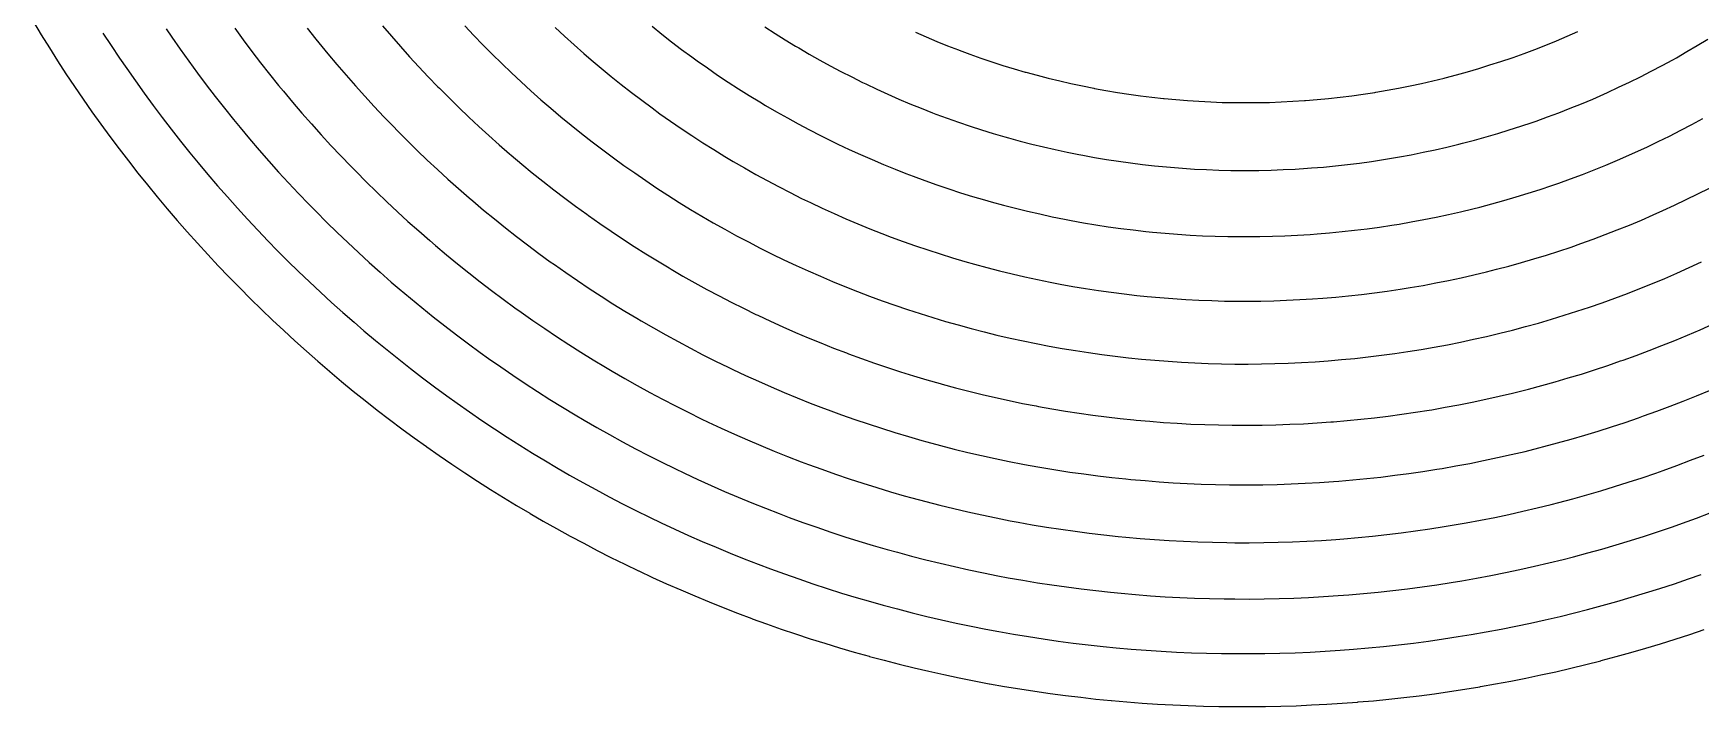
# Model space of a CAD drawing. Header units: inches. Extents: x -134 to 137, y -136 to 138.
# Drawn here: x -115.1 to 44.6, y -135.5 to -71 of the extents above; entities that cross this region are included whole.
import ezdxf

# ---------------------------------------------------------------- set-up
doc = ezdxf.new("R2010")
doc.units = ezdxf.units.IN
doc.header["$MEASUREMENT"] = 0
doc.linetypes.add('Continuous2', pattern=[0])
doc.layers.add('single spiral', color=1, linetype='Continuous')

msp = doc.modelspace()

# ---------------------------------------------------------------- linework, layer by layer
at = {"layer": 'single spiral', "color": 7, "linetype": 'Continuous2', "lineweight": -3, "true_color": 0xffffff}
for p, q in [((-115.14, -69.87), (-114.38, -71.12)), ((-81.68, -70.25), (-80.83, -71.25)), ((-73.8, -70.25), (-72.92, -71.18)), ((-55.85, -70.29), (-54.92, -71.04)), ((-114.38, -71.12), (-113.61, -72.37)), ((-108.47, -70.94), (-107.68, -72.14)), ((-102.43, -70.53), (-101.88, -71.34)), ((-101.88, -71.34), (-101.07, -72.49)), ((-95.85, -70.48), (-95.03, -71.59)), ((-95.03, -71.59), (-94.2, -72.7)), ((-88.89, -70.46), (-88.06, -71.52)), ((-88.06, -71.52), (-87.21, -72.57)), ((-80.83, -71.25), (-79.96, -72.23)), ((-72.92, -71.18), (-72.06, -72.06)), ((-65.14, -70.39), (-64.23, -71.24)), ((-64.23, -71.24), (-63.31, -72.07)), ((-54.92, -71.04), (-53.97, -71.78)), ((-53.97, -71.78), (-53.02, -72.5)), ((-45.03, -70.35), (-44.06, -70.98)), ((-44.06, -70.98), (-43.08, -71.59)), ((-43.08, -71.59), (-42.09, -72.19)), ((-30.59, -70.86), (-29.57, -71.3)), ((-29.57, -71.3), (-28.55, -71.74)), ((-28.55, -71.74), (-27.52, -72.15)), ((29.81, -72.1), (30.84, -71.68)), ((30.84, -71.68), (31.87, -71.24)), ((31.87, -71.24), (32.89, -70.79)), ((44.33, -72.13), (45.33, -71.53)), ((-113.61, -72.37), (-112.82, -73.61)), ((-107.68, -72.14), (-106.88, -73.34)), ((-106.88, -73.34), (-106.19, -74.35)), ((-101.07, -72.49), (-100.25, -73.64)), ((-94.2, -72.7), (-93.36, -73.79)), ((-87.21, -72.57), (-86.91, -72.93)), ((-86.91, -72.93), (-86.05, -73.96)), ((-79.96, -72.23), (-79.08, -73.21)), ((-79.08, -73.21), (-78.19, -74.18)), ((-72.06, -72.06), (-71.16, -72.97)), ((-71.16, -72.97), (-70.25, -73.86)), ((-63.31, -72.07), (-62.39, -72.89)), ((-62.39, -72.89), (-61.68, -73.5)), ((-61.68, -73.5), (-60.73, -74.3)), ((-53.02, -72.5), (-52.05, -73.21)), ((-52.05, -73.21), (-51.53, -73.59)), ((-42.09, -72.19), (-41.79, -72.37)), ((-41.79, -72.37), (-40.79, -72.96)), ((-40.79, -72.96), (-39.78, -73.53)), ((-27.52, -72.15), (-26.48, -72.56)), ((-26.48, -72.56), (-26.42, -72.58)), ((-26.42, -72.58), (-25.38, -72.97)), ((-25.38, -72.97), (-24.33, -73.34)), ((-24.33, -73.34), (-23.27, -73.7)), ((25.51, -73.66), (26.57, -73.3)), ((26.57, -73.3), (26.67, -73.27)), ((26.67, -73.27), (27.72, -72.89)), ((27.72, -72.89), (28.77, -72.5)), ((28.77, -72.5), (29.81, -72.1)), ((40.95, -74.05), (41.97, -73.5)), ((41.97, -73.5), (42.32, -73.3)), ((42.32, -73.3), (43.33, -72.72)), ((43.33, -72.72), (44.33, -72.13)), ((-112.82, -73.61), (-112.02, -74.84)), ((-112.02, -74.84), (-111.2, -76.06)), ((-106.19, -74.35), (-105.36, -75.53)), ((-100.25, -73.64), (-99.42, -74.78)), ((-99.42, -74.78), (-98.57, -75.91)), ((-93.36, -73.79), (-92.51, -74.88)), ((-92.51, -74.88), (-91.64, -75.95)), ((-86.05, -73.96), (-85.17, -74.98)), ((-85.17, -74.98), (-84.28, -76)), ((-78.19, -74.18), (-77.29, -75.13)), ((-70.25, -73.86), (-69.33, -74.75)), ((-69.33, -74.75), (-68.4, -75.62)), ((-60.73, -74.3), (-59.78, -75.09)), ((-59.78, -75.09), (-58.81, -75.87)), ((-51.53, -73.59), (-50.55, -74.28)), ((-50.55, -74.28), (-49.56, -74.96)), ((-49.56, -74.96), (-48.56, -75.63)), ((-39.78, -73.53), (-38.77, -74.08)), ((-38.77, -74.08), (-37.74, -74.62)), ((-37.74, -74.62), (-36.71, -75.15)), ((-23.27, -73.7), (-22.22, -74.04)), ((-22.22, -74.04), (-21.15, -74.37)), ((-21.15, -74.37), (-20.09, -74.68)), ((-20.09, -74.68), (-20.01, -74.7)), ((-20.01, -74.7), (-18.94, -74.99)), ((-18.94, -74.99), (-17.87, -75.27)), ((20.16, -75.23), (21.24, -74.94)), ((21.24, -74.94), (22.31, -74.65)), ((22.31, -74.65), (23.38, -74.33)), ((23.38, -74.33), (24.45, -74)), ((24.45, -74), (25.51, -73.66)), ((38.88, -75.13), (39.92, -74.6)), ((39.92, -74.6), (40.95, -74.05)), ((-111.2, -76.06), (-110.37, -77.28)), ((-105.36, -75.53), (-104.53, -76.71)), ((-98.57, -75.91), (-97.71, -77.03)), ((-91.64, -75.95), (-91.18, -76.51)), ((-91.18, -76.51), (-90.3, -77.57)), ((-84.28, -76), (-83.38, -77)), ((-77.29, -75.13), (-76.38, -76.08)), ((-76.38, -76.08), (-76.23, -76.23)), ((-76.23, -76.23), (-75.3, -77.16)), ((-68.4, -75.62), (-67.45, -76.48)), ((-67.45, -76.48), (-66.5, -77.33)), ((-58.81, -75.87), (-57.83, -76.63)), ((-57.83, -76.63), (-56.84, -77.38)), ((-48.56, -75.63), (-47.56, -76.28)), ((-47.56, -76.28), (-46.54, -76.92)), ((-36.71, -75.15), (-35.68, -75.67)), ((-35.68, -75.67), (-35.36, -75.82)), ((-35.36, -75.82), (-34.31, -76.32)), ((-34.31, -76.32), (-33.26, -76.8)), ((-17.87, -75.27), (-16.78, -75.53)), ((-16.78, -75.53), (-15.7, -75.78)), ((-15.7, -75.78), (-14.61, -76.01)), ((-14.61, -76.01), (-13.52, -76.23)), ((-13.52, -76.23), (-13.44, -76.25)), ((-13.44, -76.25), (-12.35, -76.45)), ((-12.35, -76.45), (-11.25, -76.63)), ((-11.25, -76.63), (-10.15, -76.8)), ((12.31, -76.79), (13.42, -76.62)), ((13.42, -76.62), (13.51, -76.61)), ((13.51, -76.61), (14.61, -76.42)), ((14.61, -76.42), (15.7, -76.22)), ((15.7, -76.22), (16.8, -76)), ((16.8, -76), (17.89, -75.76)), ((17.89, -75.76), (18.98, -75.51)), ((18.98, -75.51), (20.06, -75.25)), ((20.06, -75.25), (20.16, -75.23)), ((35.37, -76.79), (35.73, -76.63)), ((35.73, -76.63), (36.79, -76.14)), ((36.79, -76.14), (37.84, -75.64)), ((37.84, -75.64), (38.88, -75.13)), ((-110.37, -77.28), (-109.53, -78.48)), ((-104.53, -76.71), (-103.67, -77.87)), ((-103.67, -77.87), (-102.81, -79.02)), ((-97.71, -77.03), (-96.84, -78.13)), ((-96.84, -78.13), (-95.95, -79.23)), ((-90.3, -77.57), (-89.4, -78.62)), ((-83.38, -77), (-82.47, -77.99)), ((-82.47, -77.99), (-81.55, -78.97)), ((-75.3, -77.16), (-74.36, -78.08)), ((-74.36, -78.08), (-73.42, -78.99)), ((-66.5, -77.33), (-65.56, -78.13)), ((-65.56, -78.13), (-64.59, -78.96)), ((-56.84, -77.38), (-55.85, -78.12)), ((-55.85, -78.12), (-55.09, -78.67)), ((-46.54, -76.92), (-45.52, -77.54)), ((-45.52, -77.54), (-44.96, -77.88)), ((-44.96, -77.88), (-43.93, -78.48)), ((-33.26, -76.8), (-32.2, -77.26)), ((-32.2, -77.26), (-31.13, -77.71)), ((-31.13, -77.71), (-30.06, -78.15)), ((-30.06, -78.15), (-28.98, -78.57)), ((-10.15, -76.8), (-9.05, -76.95)), ((-9.05, -76.95), (-7.94, -77.09)), ((-7.94, -77.09), (-6.84, -77.21)), ((-6.84, -77.21), (-6.76, -77.22)), ((-6.76, -77.22), (-5.65, -77.32)), ((-5.65, -77.32), (-4.54, -77.41)), ((-4.54, -77.41), (-3.43, -77.48)), ((-3.43, -77.48), (-2.31, -77.54)), ((-2.31, -77.54), (-1.2, -77.58)), ((-1.2, -77.58), (-0.09, -77.6)), ((-0.09, -77.6), (0, -77.61)), ((0, -77.61), (1.11, -77.61)), ((1.11, -77.61), (2.23, -77.6)), ((2.23, -77.6), (3.34, -77.58)), ((3.34, -77.58), (4.46, -77.54)), ((4.46, -77.54), (5.57, -77.48)), ((5.57, -77.48), (6.68, -77.41)), ((6.68, -77.41), (6.77, -77.4)), ((6.77, -77.4), (7.88, -77.31)), ((7.88, -77.31), (8.99, -77.2)), ((8.99, -77.2), (10.1, -77.08)), ((10.1, -77.08), (11.21, -76.94)), ((11.21, -76.94), (12.31, -76.79)), ((31.07, -78.57), (32.15, -78.15)), ((32.15, -78.15), (33.23, -77.71)), ((33.23, -77.71), (34.3, -77.26)), ((34.3, -77.26), (35.37, -76.79)), ((-109.53, -78.48), (-108.67, -79.68)), ((-108.67, -79.68), (-107.81, -80.86)), ((-102.81, -79.02), (-101.93, -80.16)), ((-95.95, -79.23), (-95.33, -79.99)), ((-89.4, -78.62), (-88.49, -79.65)), ((-88.49, -79.65), (-87.57, -80.68)), ((-81.55, -78.97), (-80.61, -79.94)), ((-73.42, -78.99), (-72.46, -79.88)), ((-72.46, -79.88), (-71.48, -80.77)), ((-64.59, -78.96), (-63.6, -79.77)), ((-63.6, -79.77), (-62.6, -80.57)), ((-55.09, -78.67), (-54.07, -79.38)), ((-54.07, -79.38), (-53.05, -80.09)), ((-43.93, -78.48), (-42.88, -79.07)), ((-42.88, -79.07), (-41.83, -79.65)), ((-41.83, -79.65), (-40.77, -80.21)), ((-28.98, -78.57), (-28.64, -78.7)), ((-28.64, -78.7), (-27.56, -79.1)), ((-27.56, -79.1), (-26.47, -79.49)), ((-26.47, -79.49), (-25.37, -79.86)), ((-25.37, -79.86), (-24.27, -80.21)), ((26.31, -80.23), (27.41, -79.87)), ((27.41, -79.87), (28.51, -79.5)), ((28.51, -79.5), (28.89, -79.37)), ((28.89, -79.37), (29.98, -78.98)), ((29.98, -78.98), (31.07, -78.57)), ((42.75, -80.26), (43.81, -79.7)), ((43.81, -79.7), (44.87, -79.12)), ((-107.81, -80.86), (-106.93, -82.04)), ((-101.93, -80.16), (-101.04, -81.3)), ((-101.04, -81.3), (-100.14, -82.42)), ((-95.33, -79.99), (-94.43, -81.07)), ((-94.43, -81.07), (-93.51, -82.15)), ((-87.57, -80.68), (-86.63, -81.7)), ((-80.61, -79.94), (-80.28, -80.28)), ((-80.28, -80.28), (-79.33, -81.23)), ((-79.33, -81.23), (-78.37, -82.18)), ((-71.48, -80.77), (-70.5, -81.64)), ((-62.6, -80.57), (-61.6, -81.36)), ((-61.6, -81.36), (-60.58, -82.13)), ((-53.05, -80.09), (-52.02, -80.77)), ((-52.02, -80.77), (-50.98, -81.45)), ((-50.98, -81.45), (-49.93, -82.11)), ((-40.77, -80.21), (-39.7, -80.76)), ((-39.7, -80.76), (-38.63, -81.29)), ((-38.63, -81.29), (-38.04, -81.58)), ((-24.27, -80.21), (-23.16, -80.56)), ((-23.16, -80.56), (-22.05, -80.88)), ((-22.05, -80.88), (-21.7, -80.98)), ((-21.7, -80.98), (-20.58, -81.29)), ((-20.58, -81.29), (-19.46, -81.58)), ((21.84, -81.5), (22.96, -81.2)), ((22.96, -81.2), (24.08, -80.89)), ((24.08, -80.89), (25.2, -80.57)), ((25.2, -80.57), (26.31, -80.23)), ((39.5, -81.86), (40.59, -81.34)), ((40.59, -81.34), (41.67, -80.81)), ((41.67, -80.81), (42.75, -80.26)), ((-106.93, -82.04), (-106.03, -83.2)), ((-100.14, -82.42), (-99.36, -83.37)), ((-93.51, -82.15), (-92.58, -83.21)), ((-86.63, -81.7), (-85.69, -82.7)), ((-85.69, -82.7), (-84.73, -83.7)), ((-78.37, -82.18), (-77.39, -83.11)), ((-70.5, -81.64), (-69.51, -82.5)), ((-69.51, -82.5), (-69.35, -82.64)), ((-69.35, -82.64), (-68.34, -83.49)), ((-60.58, -82.13), (-59.55, -82.89)), ((-59.55, -82.89), (-58.55, -83.62)), ((-49.93, -82.11), (-48.87, -82.76)), ((-48.87, -82.76), (-48.06, -83.24)), ((-38.04, -81.58), (-36.96, -82.09)), ((-36.96, -82.09), (-35.86, -82.59)), ((-35.86, -82.59), (-34.76, -83.07)), ((-34.76, -83.07), (-33.66, -83.54)), ((-19.46, -81.58), (-18.34, -81.85)), ((-18.34, -81.85), (-17.21, -82.11)), ((-17.21, -82.11), (-16.07, -82.35)), ((-16.07, -82.35), (-14.94, -82.58)), ((-14.94, -82.58), (-14.57, -82.65)), ((-14.57, -82.65), (-13.43, -82.86)), ((-13.43, -82.86), (-12.29, -83.05)), ((-12.29, -83.05), (-11.15, -83.23)), ((13.11, -83.24), (14.25, -83.06)), ((14.25, -83.06), (14.64, -83)), ((14.64, -83), (15.78, -82.81)), ((15.78, -82.81), (16.92, -82.6)), ((16.92, -82.6), (18.06, -82.37)), ((18.06, -82.37), (19.2, -82.13)), ((19.2, -82.13), (20.33, -81.87)), ((20.33, -81.87), (21.46, -81.59)), ((21.46, -81.59), (21.84, -81.5)), ((36.67, -83.13), (37.77, -82.65)), ((37.77, -82.65), (38.41, -82.37)), ((38.41, -82.37), (39.5, -81.86)), ((-106.03, -83.2), (-105.13, -84.36)), ((-105.13, -84.36), (-104.21, -85.5)), ((-99.36, -83.37), (-98.43, -84.48)), ((-98.43, -84.48), (-97.5, -85.57)), ((-92.58, -83.21), (-91.64, -84.26)), ((-91.64, -84.26), (-90.68, -85.3)), ((-84.73, -83.7), (-84.22, -84.22)), ((-84.22, -84.22), (-83.25, -85.2)), ((-77.39, -83.11), (-76.41, -84.03)), ((-76.41, -84.03), (-75.41, -84.94)), ((-68.34, -83.49), (-67.33, -84.32)), ((-67.33, -84.32), (-66.3, -85.15)), ((-58.55, -83.62), (-57.51, -84.35)), ((-57.51, -84.35), (-56.45, -85.08)), ((-48.06, -83.24), (-46.99, -83.87)), ((-46.99, -83.87), (-45.91, -84.48)), ((-45.91, -84.48), (-44.82, -85.07)), ((-33.66, -83.54), (-32.55, -83.99)), ((-32.55, -83.99), (-31.52, -84.4)), ((-31.52, -84.4), (-30.82, -84.67)), ((-30.82, -84.67), (-29.69, -85.08)), ((-11.15, -83.23), (-10, -83.39)), ((-10, -83.39), (-8.85, -83.53)), ((-8.85, -83.53), (-7.69, -83.66)), ((-7.69, -83.66), (-7.32, -83.7)), ((-7.32, -83.7), (-6.17, -83.8)), ((-6.17, -83.8), (-5.01, -83.89)), ((-5.01, -83.89), (-3.86, -83.97)), ((-3.86, -83.97), (-2.7, -84.03)), ((-2.7, -84.03), (-1.54, -84.07)), ((-1.54, -84.07), (-0.38, -84.1)), ((-0.38, -84.1), (0, -84.11)), ((0, -84.11), (1.16, -84.11)), ((1.16, -84.11), (2.32, -84.1)), ((2.32, -84.1), (3.48, -84.08)), ((3.48, -84.08), (4.64, -84.03)), ((4.64, -84.03), (5.8, -83.98)), ((5.8, -83.98), (6.96, -83.9)), ((6.96, -83.9), (7.34, -83.87)), ((7.34, -83.87), (8.49, -83.78)), ((8.49, -83.78), (9.65, -83.67)), ((9.65, -83.67), (10.8, -83.54)), ((10.8, -83.54), (11.96, -83.4)), ((11.96, -83.4), (13.11, -83.24)), ((32.19, -84.91), (33.32, -84.49)), ((33.32, -84.49), (34.44, -84.05)), ((34.44, -84.05), (35.56, -83.6)), ((35.56, -83.6), (36.67, -83.13)), ((-104.21, -85.5), (-103.27, -86.65)), ((-97.5, -85.57), (-96.55, -86.65)), ((-90.68, -85.3), (-89.72, -86.33)), ((-83.25, -85.2), (-82.26, -86.16)), ((-82.26, -86.16), (-81.26, -87.12)), ((-75.41, -84.94), (-74.41, -85.84)), ((-74.41, -85.84), (-73.39, -86.72)), ((-66.3, -85.15), (-65.27, -85.96)), ((-65.27, -85.96), (-64.22, -86.75)), ((-56.45, -85.08), (-55.39, -85.79)), ((-55.39, -85.79), (-54.32, -86.48)), ((-44.82, -85.07), (-43.73, -85.66)), ((-43.73, -85.66), (-42.62, -86.23)), ((-42.62, -86.23), (-41.51, -86.78)), ((-29.69, -85.08), (-28.56, -85.48)), ((-28.56, -85.48), (-27.42, -85.87)), ((-27.42, -85.87), (-26.28, -86.24)), ((-26.28, -86.24), (-25.13, -86.59)), ((28.11, -86.3), (29.26, -85.93)), ((29.26, -85.93), (30.4, -85.55)), ((30.4, -85.55), (31.05, -85.32)), ((31.05, -85.32), (32.19, -84.91)), ((44.39, -86.35), (45.5, -85.79)), ((-103.27, -86.65), (-102.32, -87.78)), ((-102.32, -87.78), (-101.37, -88.89)), ((-96.55, -86.65), (-95.59, -87.73)), ((-95.59, -87.73), (-94.61, -88.79)), ((-89.72, -86.33), (-88.74, -87.34)), ((-88.74, -87.34), (-88.05, -88.05)), ((-81.26, -87.12), (-80.25, -88.06)), ((-73.39, -86.72), (-73.03, -87.03)), ((-73.03, -87.03), (-72, -87.9)), ((-64.22, -86.75), (-63.17, -87.54)), ((-63.17, -87.54), (-62.1, -88.31)), ((-54.32, -86.48), (-53.24, -87.17)), ((-53.24, -87.17), (-52.15, -87.84)), ((-52.15, -87.84), (-51.08, -88.48)), ((-41.51, -86.78), (-40.66, -87.19)), ((-40.66, -87.19), (-39.54, -87.72)), ((-39.54, -87.72), (-38.41, -88.24)), ((-25.13, -86.59), (-23.98, -86.93)), ((-23.98, -86.93), (-23.34, -87.11)), ((-23.34, -87.11), (-22.18, -87.43)), ((-22.18, -87.43), (-21.02, -87.73)), ((-21.02, -87.73), (-19.85, -88.01)), ((21.64, -88.07), (22.81, -87.79)), ((22.81, -87.79), (23.48, -87.62)), ((23.48, -87.62), (24.64, -87.31)), ((24.64, -87.31), (25.8, -86.99)), ((25.8, -86.99), (26.96, -86.65)), ((26.96, -86.65), (28.11, -86.3)), ((41.02, -87.96), (42.15, -87.44)), ((42.15, -87.44), (43.27, -86.9)), ((43.27, -86.9), (44.39, -86.35)), ((-101.37, -88.89), (-100.4, -90)), ((-94.61, -88.79), (-93.63, -89.84)), ((-88.05, -88.05), (-87.05, -89.05)), ((-87.05, -89.05), (-86.04, -90.04)), ((-80.25, -88.06), (-79.24, -88.99)), ((-79.24, -88.99), (-78.21, -89.91)), ((-72, -87.9), (-70.96, -88.76)), ((-70.96, -88.76), (-69.9, -89.6)), ((-62.1, -88.31), (-61.93, -88.44)), ((-61.93, -88.44), (-60.85, -89.19)), ((-60.85, -89.19), (-59.77, -89.94)), ((-51.08, -88.48), (-49.98, -89.12)), ((-49.98, -89.12), (-48.86, -89.75)), ((-38.41, -88.24), (-37.27, -88.74)), ((-37.27, -88.74), (-36.13, -89.22)), ((-36.13, -89.22), (-34.98, -89.69)), ((-19.85, -88.01), (-18.68, -88.28)), ((-18.68, -88.28), (-17.51, -88.54)), ((-17.51, -88.54), (-16.33, -88.78)), ((-16.33, -88.78), (-15.68, -88.9)), ((-15.68, -88.9), (-14.49, -89.12)), ((-14.49, -89.12), (-13.31, -89.31)), ((-13.31, -89.31), (-12.12, -89.5)), ((13.87, -89.53), (15.06, -89.35)), ((15.06, -89.35), (15.74, -89.24)), ((15.74, -89.24), (16.92, -89.04)), ((16.92, -89.04), (18.11, -88.82)), ((18.11, -88.82), (19.29, -88.59)), ((19.29, -88.59), (20.47, -88.33)), ((20.47, -88.33), (21.64, -88.07)), ((36.66, -89.81), (37.82, -89.35)), ((37.82, -89.35), (38.97, -88.86)), ((38.97, -88.86), (40.11, -88.37)), ((40.11, -88.37), (41.02, -87.96)), ((-100.4, -90), (-99.42, -91.09)), ((-93.63, -89.84), (-92.63, -90.88)), ((-92.63, -90.88), (-91.77, -91.77)), ((-86.04, -90.04), (-85.02, -91.01)), ((-85.02, -91.01), (-83.99, -91.98)), ((-78.21, -89.91), (-77.16, -90.82)), ((-77.16, -90.82), (-76.61, -91.3)), ((-69.9, -89.6), (-68.84, -90.43)), ((-68.84, -90.43), (-67.77, -91.25)), ((-59.77, -89.94), (-58.67, -90.67)), ((-58.67, -90.67), (-57.57, -91.39)), ((-48.86, -89.75), (-47.74, -90.36)), ((-47.74, -90.36), (-46.61, -90.96)), ((-46.61, -90.96), (-45.48, -91.55)), ((-34.98, -89.69), (-33.83, -90.15)), ((-33.83, -90.15), (-32.93, -90.49)), ((-32.93, -90.49), (-31.77, -90.91)), ((-31.77, -90.91), (-30.6, -91.33)), ((-12.12, -89.5), (-10.93, -89.66)), ((-10.93, -89.66), (-9.74, -89.81)), ((-9.74, -89.81), (-8.54, -89.95)), ((-8.54, -89.95), (-7.88, -90.02)), ((-7.88, -90.02), (-6.68, -90.13)), ((-6.68, -90.13), (-5.48, -90.22)), ((-5.48, -90.22), (-4.28, -90.3)), ((-4.28, -90.3), (-3.08, -90.36)), ((-3.08, -90.36), (-1.88, -90.41)), ((-1.88, -90.41), (-0.67, -90.44)), ((-0.67, -90.44), (0, -90.45)), ((0, -90.45), (1.2, -90.45)), ((1.2, -90.45), (2.41, -90.44)), ((2.41, -90.44), (3.61, -90.42)), ((3.61, -90.42), (4.81, -90.37)), ((4.81, -90.37), (6.01, -90.31)), ((6.01, -90.31), (7.21, -90.24)), ((7.21, -90.24), (7.89, -90.19)), ((7.89, -90.19), (9.09, -90.09)), ((9.09, -90.09), (10.29, -89.97)), ((10.29, -89.97), (11.48, -89.84)), ((11.48, -89.84), (12.68, -89.7)), ((12.68, -89.7), (13.87, -89.53)), ((33.17, -91.12), (34.34, -90.7)), ((34.34, -90.7), (35.5, -90.26)), ((35.5, -90.26), (36.66, -89.81)), ((-99.42, -91.09), (-98.43, -92.17)), ((-98.43, -92.17), (-97.42, -93.25)), ((-91.77, -91.77), (-90.75, -92.79)), ((-83.99, -91.98), (-82.95, -92.93)), ((-76.61, -91.3), (-75.55, -92.19)), ((-75.55, -92.19), (-74.49, -93.06)), ((-67.77, -91.25), (-66.69, -92.06)), ((-66.69, -92.06), (-65.6, -92.85)), ((-57.57, -91.39), (-56.46, -92.09)), ((-56.46, -92.09), (-55.34, -92.78)), ((-45.48, -91.55), (-44.33, -92.12)), ((-44.33, -92.12), (-43.21, -92.67)), ((-43.21, -92.67), (-42.05, -93.21)), ((-30.6, -91.33), (-29.42, -91.73)), ((-29.42, -91.73), (-28.24, -92.11)), ((-28.24, -92.11), (-27.06, -92.48)), ((-27.06, -92.48), (-25.87, -92.83)), ((27.48, -92.93), (28.67, -92.58)), ((28.67, -92.58), (29.87, -92.22)), ((29.87, -92.22), (31.05, -91.84)), ((31.05, -91.84), (32.23, -91.45)), ((32.23, -91.45), (33.17, -91.12)), ((-97.42, -93.25), (-96.41, -94.31)), ((-90.75, -92.79), (-89.72, -93.79)), ((-89.72, -93.79), (-88.68, -94.79)), ((-82.95, -92.93), (-81.9, -93.87)), ((-81.9, -93.87), (-80.84, -94.8)), ((-74.49, -93.06), (-73.41, -93.93)), ((-73.41, -93.93), (-72.32, -94.78)), ((-65.6, -92.85), (-65.21, -93.13)), ((-65.21, -93.13), (-64.11, -93.9)), ((-64.11, -93.9), (-62.99, -94.67)), ((-55.34, -92.78), (-54.21, -93.45)), ((-54.21, -93.45), (-54.02, -93.57)), ((-54.02, -93.57), (-52.89, -94.23)), ((-52.89, -94.23), (-51.74, -94.87)), ((-42.05, -93.21), (-40.89, -93.74)), ((-40.89, -93.74), (-39.72, -94.25)), ((-39.72, -94.25), (-38.54, -94.75)), ((-25.87, -92.83), (-24.94, -93.09)), ((-24.94, -93.09), (-23.75, -93.42)), ((-23.75, -93.42), (-22.54, -93.73)), ((-22.54, -93.73), (-21.34, -94.02)), ((-21.34, -94.02), (-20.13, -94.3)), ((21.7, -94.39), (22.91, -94.11)), ((22.91, -94.11), (24.12, -93.82)), ((24.12, -93.82), (25.08, -93.58)), ((25.08, -93.58), (26.28, -93.27)), ((26.28, -93.27), (27.48, -92.93)), ((41.21, -94.45), (42.38, -93.94)), ((42.38, -93.94), (43.56, -93.41)), ((43.56, -93.41), (44.72, -92.87)), ((-96.41, -94.31), (-95.37, -95.37)), ((-95.37, -95.37), (-94.33, -96.41)), ((-88.68, -94.79), (-87.63, -95.78)), ((-87.63, -95.78), (-86.56, -96.75)), ((-80.84, -94.8), (-80.09, -95.44)), ((-80.09, -95.44), (-79.01, -96.35)), ((-72.32, -94.78), (-71.22, -95.62)), ((-71.22, -95.62), (-70.12, -96.45)), ((-62.99, -94.67), (-61.87, -95.42)), ((-61.87, -95.42), (-60.74, -96.15)), ((-51.74, -94.87), (-50.59, -95.51)), ((-50.59, -95.51), (-49.43, -96.13)), ((-38.54, -94.75), (-37.36, -95.24)), ((-37.36, -95.24), (-36.17, -95.71)), ((-36.17, -95.71), (-35, -96.16)), ((-20.13, -94.3), (-18.91, -94.57)), ((-18.91, -94.57), (-17.7, -94.82)), ((-17.7, -94.82), (-16.75, -95)), ((-16.75, -95), (-15.53, -95.22)), ((-15.53, -95.22), (-14.3, -95.42)), ((-14.3, -95.42), (-13.07, -95.61)), ((-13.07, -95.61), (-11.84, -95.78)), ((-11.84, -95.78), (-10.61, -95.94)), ((12.14, -95.99), (13.38, -95.84)), ((13.38, -95.84), (14.61, -95.67)), ((14.61, -95.67), (15.84, -95.49)), ((15.84, -95.49), (16.81, -95.33)), ((16.81, -95.33), (18.04, -95.12)), ((18.04, -95.12), (19.26, -94.89)), ((19.26, -94.89), (20.48, -94.65)), ((20.48, -94.65), (21.7, -94.39)), ((37.63, -95.89), (38.83, -95.43)), ((38.83, -95.43), (40.02, -94.95)), ((40.02, -94.95), (41.21, -94.45)), ((-94.33, -96.41), (-93.28, -97.44)), ((-93.28, -97.44), (-92.22, -98.45)), ((-86.56, -96.75), (-85.49, -97.71)), ((-79.01, -96.35), (-77.92, -97.25)), ((-77.92, -97.25), (-76.82, -98.13)), ((-70.12, -96.45), (-69, -97.26)), ((-69, -97.26), (-68.4, -97.69)), ((-60.74, -96.15), (-59.6, -96.88)), ((-59.6, -96.88), (-58.46, -97.58)), ((-49.43, -96.13), (-48.26, -96.73)), ((-48.26, -96.73), (-47.08, -97.32)), ((-47.08, -97.32), (-45.9, -97.9)), ((-35, -96.16), (-33.8, -96.6)), ((-33.8, -96.6), (-32.59, -97.02)), ((-32.59, -97.02), (-31.38, -97.43)), ((-31.38, -97.43), (-30.16, -97.83)), ((-10.61, -95.94), (-9.38, -96.08)), ((-9.38, -96.08), (-8.41, -96.18)), ((-8.41, -96.18), (-7.18, -96.29)), ((-7.18, -96.29), (-5.94, -96.39)), ((-5.94, -96.39), (-4.7, -96.47)), ((-4.7, -96.47), (-3.46, -96.53)), ((-3.46, -96.53), (-2.21, -96.58)), ((-2.21, -96.58), (-0.97, -96.62)), ((-0.97, -96.62), (0, -96.63)), ((0, -96.63), (1.24, -96.64)), ((1.24, -96.64), (2.49, -96.62)), ((2.49, -96.62), (3.73, -96.6)), ((3.73, -96.6), (4.97, -96.55)), ((4.97, -96.55), (6.22, -96.49)), ((6.22, -96.49), (7.46, -96.42)), ((7.46, -96.42), (8.43, -96.35)), ((8.43, -96.35), (9.67, -96.24)), ((9.67, -96.24), (10.91, -96.12)), ((10.91, -96.12), (12.14, -95.99)), ((32.79, -97.6), (34.01, -97.2)), ((34.01, -97.2), (35.22, -96.78)), ((35.22, -96.78), (36.43, -96.34)), ((36.43, -96.34), (37.63, -95.89)), ((-92.22, -98.45), (-91.15, -99.46)), ((-85.49, -97.71), (-84.41, -98.66)), ((-84.41, -98.66), (-83.46, -99.47)), ((-76.82, -98.13), (-75.7, -99)), ((-75.7, -99), (-74.58, -99.86)), ((-68.4, -97.69), (-67.27, -98.48)), ((-67.27, -98.48), (-66.13, -99.26)), ((-58.46, -97.58), (-57.3, -98.28)), ((-57.3, -98.28), (-56.88, -98.53)), ((-56.88, -98.53), (-55.72, -99.2)), ((-45.9, -97.9), (-45.7, -97.99)), ((-45.7, -97.99), (-44.5, -98.55)), ((-44.5, -98.55), (-43.31, -99.1)), ((-30.16, -97.83), (-28.94, -98.21)), ((-28.94, -98.21), (-27.71, -98.58)), ((-27.71, -98.58), (-26.51, -98.92)), ((-26.51, -98.92), (-25.27, -99.26)), ((26.63, -99.4), (27.87, -99.07)), ((27.87, -99.07), (29.11, -98.73)), ((29.11, -98.73), (30.34, -98.37)), ((30.34, -98.37), (31.57, -97.99)), ((31.57, -97.99), (32.79, -97.6)), ((44.59, -99.37), (45.8, -98.83)), ((-91.15, -99.46), (-90.07, -100.45)), ((-90.07, -100.45), (-88.97, -101.43)), ((-83.46, -99.47), (-82.36, -100.4)), ((-82.36, -100.4), (-81.25, -101.31)), ((-74.58, -99.86), (-73.45, -100.71)), ((-66.13, -99.26), (-64.99, -100.03)), ((-64.99, -100.03), (-63.83, -100.79)), ((-55.72, -99.2), (-54.54, -99.87)), ((-54.54, -99.87), (-53.36, -100.51)), ((-53.36, -100.51), (-52.17, -101.15)), ((-43.31, -99.1), (-42.1, -99.63)), ((-42.1, -99.63), (-40.89, -100.14)), ((-40.89, -100.14), (-39.68, -100.64)), ((-39.68, -100.64), (-38.45, -101.13)), ((-25.27, -99.26), (-24.03, -99.57)), ((-24.03, -99.57), (-22.79, -99.88)), ((-22.79, -99.88), (-21.54, -100.17)), ((-21.54, -100.17), (-20.29, -100.44)), ((-20.29, -100.44), (-19.03, -100.7)), ((20.38, -100.81), (21.64, -100.56)), ((21.64, -100.56), (22.89, -100.29)), ((22.89, -100.29), (24.14, -100.01)), ((24.14, -100.01), (25.39, -99.71)), ((25.39, -99.71), (26.63, -99.4)), ((40.93, -100.89), (42.16, -100.4)), ((42.16, -100.4), (43.38, -99.89)), ((43.38, -99.89), (44.59, -99.37)), ((-88.97, -101.43), (-87.87, -102.4)), ((-81.25, -101.31), (-80.12, -102.21)), ((-80.12, -102.21), (-78.99, -103.1)), ((-73.45, -100.71), (-72.31, -101.54)), ((-72.31, -101.54), (-71.51, -102.12)), ((-71.51, -102.12), (-70.35, -102.93)), ((-63.83, -100.79), (-62.66, -101.53)), ((-62.66, -101.53), (-61.49, -102.26)), ((-61.49, -102.26), (-60.3, -102.97)), ((-52.17, -101.15), (-50.97, -101.77)), ((-50.97, -101.77), (-49.76, -102.38)), ((-38.45, -101.13), (-37.22, -101.6)), ((-37.22, -101.6), (-37.01, -101.68)), ((-37.01, -101.68), (-35.77, -102.13)), ((-35.77, -102.13), (-34.53, -102.57)), ((-19.03, -100.7), (-17.8, -100.94)), ((-17.8, -100.94), (-16.54, -101.16)), ((-16.54, -101.16), (-15.27, -101.37)), ((-15.27, -101.37), (-14.01, -101.57)), ((-14.01, -101.57), (-12.74, -101.75)), ((-12.74, -101.75), (-11.47, -101.91)), ((-11.47, -101.91), (-10.2, -102.06)), ((-10.2, -102.06), (-8.94, -102.18)), ((-8.94, -102.18), (-7.66, -102.3)), ((8.95, -102.35), (10.23, -102.24)), ((10.23, -102.24), (11.51, -102.12)), ((11.51, -102.12), (12.78, -101.98)), ((12.78, -101.98), (14.06, -101.82)), ((14.06, -101.82), (15.33, -101.65)), ((15.33, -101.65), (16.6, -101.46)), ((16.6, -101.46), (17.86, -101.26)), ((17.86, -101.26), (19.12, -101.04)), ((19.12, -101.04), (20.38, -100.81)), ((37.23, -102.28), (38.47, -101.84)), ((38.47, -101.84), (39.7, -101.37)), ((39.7, -101.37), (40.93, -100.89)), ((-87.87, -102.4), (-86.76, -103.36)), ((-86.76, -103.36), (-86.74, -103.37)), ((-86.74, -103.37), (-85.62, -104.32)), ((-78.99, -103.1), (-77.85, -103.98)), ((-70.35, -102.93), (-69.19, -103.73)), ((-69.19, -103.73), (-68.01, -104.52)), ((-60.3, -102.97), (-59.67, -103.35)), ((-59.67, -103.35), (-58.47, -104.04)), ((-49.76, -102.38), (-48.55, -102.97)), ((-48.55, -102.97), (-48.11, -103.18)), ((-48.11, -103.18), (-46.89, -103.75)), ((-46.89, -103.75), (-45.66, -104.31)), ((-34.53, -102.57), (-33.29, -102.99)), ((-33.29, -102.99), (-32.04, -103.4)), ((-32.04, -103.4), (-30.78, -103.79)), ((-30.78, -103.79), (-29.52, -104.17)), ((-7.66, -102.3), (-6.39, -102.4)), ((-6.39, -102.4), (-5.11, -102.48)), ((-5.11, -102.48), (-3.83, -102.55)), ((-3.83, -102.55), (-2.55, -102.6)), ((-2.55, -102.6), (-1.27, -102.64)), ((-1.27, -102.64), (0, -102.66)), ((0, -102.66), (1.28, -102.66)), ((1.28, -102.66), (2.56, -102.65)), ((2.56, -102.65), (3.84, -102.62)), ((3.84, -102.62), (5.13, -102.58)), ((5.13, -102.58), (6.41, -102.52)), ((6.41, -102.52), (7.69, -102.44)), ((7.69, -102.44), (8.95, -102.35)), ((31.96, -104), (33.23, -103.62)), ((33.23, -103.62), (34.48, -103.22)), ((34.48, -103.22), (35.74, -102.8)), ((35.74, -102.8), (36.98, -102.37)), ((36.98, -102.37), (37.23, -102.28)), ((-85.62, -104.32), (-84.48, -105.25)), ((-84.48, -105.25), (-83.33, -106.17)), ((-77.85, -103.98), (-76.69, -104.85)), ((-76.69, -104.85), (-75.53, -105.7)), ((-68.01, -104.52), (-66.83, -105.29)), ((-66.83, -105.29), (-65.64, -106.05)), ((-58.47, -104.04), (-57.27, -104.72)), ((-57.27, -104.72), (-56.06, -105.38)), ((-56.06, -105.38), (-54.84, -106.03)), ((-45.66, -104.31), (-44.43, -104.85)), ((-44.43, -104.85), (-43.19, -105.38)), ((-43.19, -105.38), (-41.94, -105.9)), ((-29.52, -104.17), (-28.25, -104.53)), ((-28.25, -104.53), (-28.03, -104.6)), ((-28.03, -104.6), (-26.76, -104.94)), ((-26.76, -104.94), (-25.48, -105.27)), ((-25.48, -105.27), (-24.2, -105.58)), ((25.34, -105.75), (26.62, -105.45)), ((26.62, -105.45), (27.9, -105.13)), ((27.9, -105.13), (28.15, -105.06)), ((28.15, -105.06), (29.43, -104.72)), ((29.43, -104.72), (30.7, -104.37)), ((30.7, -104.37), (31.96, -104)), ((44.24, -105.71), (45.49, -105.19)), ((-83.33, -106.17), (-82.18, -107.08)), ((-75.53, -105.7), (-74.52, -106.42)), ((-74.52, -106.42), (-73.34, -107.25)), ((-65.64, -106.05), (-64.44, -106.79)), ((-64.44, -106.79), (-63.23, -107.52)), ((-54.84, -106.03), (-53.61, -106.67)), ((-53.61, -106.67), (-52.38, -107.29)), ((-41.94, -105.9), (-40.68, -106.4)), ((-40.68, -106.4), (-39.42, -106.88)), ((-39.42, -106.88), (-38.96, -107.05)), ((-38.96, -107.05), (-37.7, -107.52)), ((-24.2, -105.58), (-22.92, -105.88)), ((-22.92, -105.88), (-21.63, -106.16)), ((-21.63, -106.16), (-20.34, -106.43)), ((-20.34, -106.43), (-19.05, -106.68)), ((-19.05, -106.68), (-18.82, -106.72)), ((-18.82, -106.72), (-17.52, -106.95)), ((-17.52, -106.95), (-16.22, -107.17)), ((18.62, -107.08), (18.87, -107.04)), ((18.87, -107.04), (20.17, -106.81)), ((20.17, -106.81), (21.47, -106.57)), ((21.47, -106.57), (22.76, -106.31)), ((22.76, -106.31), (24.05, -106.04)), ((24.05, -106.04), (25.34, -105.75)), ((40.45, -107.18), (41.72, -106.71)), ((41.72, -106.71), (42.98, -106.21)), ((42.98, -106.21), (44.24, -105.71)), ((-82.18, -107.08), (-81.01, -107.97)), ((-81.01, -107.97), (-79.84, -108.86)), ((-73.34, -107.25), (-72.15, -108.07)), ((-72.15, -108.07), (-70.95, -108.87)), ((-63.23, -107.52), (-62.37, -108.03)), ((-62.37, -108.03), (-61.15, -108.74)), ((-52.38, -107.29), (-51.14, -107.9)), ((-51.14, -107.9), (-50.46, -108.22)), ((-50.46, -108.22), (-49.21, -108.81)), ((-37.7, -107.52), (-36.42, -107.97)), ((-36.42, -107.97), (-35.15, -108.4)), ((-35.15, -108.4), (-33.86, -108.82)), ((-16.22, -107.17), (-14.92, -107.37)), ((-14.92, -107.37), (-13.62, -107.55)), ((-13.62, -107.55), (-12.31, -107.72)), ((-12.31, -107.72), (-11, -107.87)), ((-11, -107.87), (-9.69, -108.01)), ((-9.69, -108.01), (-9.45, -108.03)), ((-9.45, -108.03), (-8.14, -108.15)), ((-8.14, -108.15), (-6.83, -108.25)), ((-6.83, -108.25), (-5.51, -108.34)), ((-5.51, -108.34), (-4.2, -108.41)), ((-4.2, -108.41), (-2.88, -108.46)), ((-2.88, -108.46), (-1.56, -108.5)), ((-1.56, -108.5), (-0.25, -108.52)), ((-0.25, -108.52), (0, -108.53)), ((0, -108.53), (1.32, -108.53)), ((1.32, -108.53), (2.63, -108.52)), ((2.63, -108.52), (3.95, -108.49)), ((3.95, -108.49), (5.27, -108.44)), ((5.27, -108.44), (6.59, -108.38)), ((6.59, -108.38), (7.9, -108.31)), ((7.9, -108.31), (9.22, -108.21)), ((9.22, -108.21), (9.47, -108.19)), ((9.47, -108.19), (10.78, -108.08)), ((10.78, -108.08), (12.09, -107.95)), ((12.09, -107.95), (13.4, -107.81)), ((13.4, -107.81), (14.71, -107.65)), ((14.71, -107.65), (16.02, -107.48)), ((16.02, -107.48), (17.32, -107.28)), ((17.32, -107.28), (18.62, -107.08)), ((36.12, -108.68), (37.41, -108.25)), ((37.41, -108.25), (38.69, -107.81)), ((38.69, -107.81), (39.18, -107.64)), ((39.18, -107.64), (40.45, -107.18)), ((-79.84, -108.86), (-78.65, -109.73)), ((-78.65, -109.73), (-77.46, -110.58)), ((-70.95, -108.87), (-69.74, -109.66)), ((-69.74, -109.66), (-68.53, -110.43)), ((-61.15, -108.74), (-59.92, -109.43)), ((-59.92, -109.43), (-58.68, -110.11)), ((-58.68, -110.11), (-57.43, -110.78)), ((-49.21, -108.81), (-47.95, -109.38)), ((-47.95, -109.38), (-46.69, -109.94)), ((-46.69, -109.94), (-45.42, -110.48)), ((-33.86, -108.82), (-32.57, -109.22)), ((-32.57, -109.22), (-31.28, -109.61)), ((-31.28, -109.61), (-29.98, -109.99)), ((-29.98, -109.99), (-29.51, -110.12)), ((-29.51, -110.12), (-28.2, -110.47)), ((29.63, -110.57), (30.93, -110.22)), ((30.93, -110.22), (32.24, -109.86)), ((32.24, -109.86), (33.54, -109.48)), ((33.54, -109.48), (34.83, -109.09)), ((34.83, -109.09), (36.12, -108.68)), ((-77.46, -110.58), (-77.44, -110.6)), ((-77.44, -110.6), (-76.24, -111.44)), ((-76.24, -111.44), (-75.03, -112.27)), ((-68.53, -110.43), (-67.3, -111.19)), ((-67.3, -111.19), (-66.07, -111.94)), ((-57.43, -110.78), (-56.18, -111.43)), ((-56.18, -111.43), (-54.92, -112.07)), ((-45.42, -110.48), (-44.14, -111.01)), ((-44.14, -111.01), (-42.86, -111.52)), ((-42.86, -111.52), (-41.57, -112.02)), ((-28.2, -110.47), (-26.89, -110.81)), ((-26.89, -110.81), (-25.58, -111.13)), ((-25.58, -111.13), (-24.27, -111.43)), ((-24.27, -111.43), (-22.95, -111.72)), ((-22.95, -111.72), (-21.62, -112)), ((23.85, -111.91), (25.18, -111.63)), ((25.18, -111.63), (26.5, -111.34)), ((26.5, -111.34), (27.82, -111.03)), ((27.82, -111.03), (29.13, -110.7)), ((29.13, -110.7), (29.63, -110.57)), ((43.67, -111.89), (44.97, -111.39)), ((-75.03, -112.27), (-73.8, -113.09)), ((-73.8, -113.09), (-72.57, -113.89)), ((-66.07, -111.94), (-65, -112.58)), ((-65, -112.58), (-63.75, -113.3)), ((-63.75, -113.3), (-62.49, -114.01)), ((-54.92, -112.07), (-53.65, -112.69)), ((-53.65, -112.69), (-52.75, -113.12)), ((-52.75, -113.12), (-51.47, -113.72)), ((-41.57, -112.02), (-40.87, -112.28)), ((-40.87, -112.28), (-39.57, -112.75)), ((-39.57, -112.75), (-38.26, -113.21)), ((-38.26, -113.21), (-36.96, -113.66)), ((-21.62, -112), (-20.3, -112.26)), ((-20.3, -112.26), (-19.81, -112.35)), ((-19.81, -112.35), (-18.48, -112.58)), ((-18.48, -112.58), (-17.15, -112.81)), ((-17.15, -112.81), (-15.81, -113.01)), ((-15.81, -113.01), (-14.47, -113.2)), ((-14.47, -113.2), (-13.13, -113.38)), ((-13.13, -113.38), (-11.79, -113.53)), ((14, -113.49), (15.34, -113.32)), ((15.34, -113.32), (16.68, -113.14)), ((16.68, -113.14), (18.02, -112.95)), ((18.02, -112.95), (19.36, -112.74)), ((19.36, -112.74), (19.86, -112.66)), ((19.86, -112.66), (21.2, -112.42)), ((21.2, -112.42), (22.53, -112.18)), ((22.53, -112.18), (23.85, -111.91)), ((39.03, -113.56), (40.34, -113.11)), ((40.34, -113.11), (41.07, -112.85)), ((41.07, -112.85), (42.38, -112.38)), ((42.38, -112.38), (43.67, -111.89)), ((-72.57, -113.89), (-71.33, -114.68)), ((-71.33, -114.68), (-70.08, -115.46)), ((-62.49, -114.01), (-61.23, -114.7)), ((-61.23, -114.7), (-59.96, -115.38)), ((-51.47, -113.72), (-50.18, -114.3)), ((-50.18, -114.3), (-48.89, -114.87)), ((-48.89, -114.87), (-47.59, -115.43)), ((-36.96, -113.66), (-35.64, -114.09)), ((-35.64, -114.09), (-34.32, -114.5)), ((-34.32, -114.5), (-33, -114.9)), ((-33, -114.9), (-31.67, -115.29)), ((-11.79, -113.53), (-10.45, -113.68)), ((-10.45, -113.68), (-9.95, -113.72)), ((-9.95, -113.72), (-8.6, -113.84)), ((-8.6, -113.84), (-7.26, -113.95)), ((-7.26, -113.95), (-5.91, -114.04)), ((-5.91, -114.04), (-4.56, -114.11)), ((-4.56, -114.11), (-3.21, -114.17)), ((-3.21, -114.17), (-1.86, -114.21)), ((-1.86, -114.21), (-0.5, -114.23)), ((-0.5, -114.23), (0, -114.24)), ((0, -114.24), (1.35, -114.24)), ((1.35, -114.24), (2.7, -114.23)), ((2.7, -114.23), (4.06, -114.2)), ((4.06, -114.2), (5.41, -114.15)), ((5.41, -114.15), (6.76, -114.09)), ((6.76, -114.09), (8.11, -114.01)), ((8.11, -114.01), (9.46, -113.92)), ((9.46, -113.92), (9.96, -113.88)), ((9.96, -113.88), (11.31, -113.76)), ((11.31, -113.76), (12.66, -113.63)), ((12.66, -113.63), (14, -113.49)), ((33.74, -115.2), (35.07, -114.81)), ((35.07, -114.81), (36.39, -114.41)), ((36.39, -114.41), (37.71, -113.99)), ((37.71, -113.99), (39.03, -113.56)), ((-70.08, -115.46), (-68.83, -116.22)), ((-68.83, -116.22), (-67.56, -116.97)), ((-59.96, -115.38), (-58.68, -116.05)), ((-58.68, -116.05), (-57.39, -116.7)), ((-47.59, -115.43), (-46.28, -115.97)), ((-46.28, -115.97), (-44.97, -116.49)), ((-44.97, -116.49), (-43.65, -117)), ((-31.67, -115.29), (-30.94, -115.49)), ((-30.94, -115.49), (-29.61, -115.85)), ((-29.61, -115.85), (-28.27, -116.19)), ((-28.27, -116.19), (-26.93, -116.52)), ((-26.93, -116.52), (-25.58, -116.83)), ((27.62, -116.77), (28.97, -116.45)), ((28.97, -116.45), (30.31, -116.12)), ((30.31, -116.12), (31.06, -115.93)), ((31.06, -115.93), (32.4, -115.57)), ((32.4, -115.57), (33.74, -115.2)), ((-67.56, -116.97), (-67.54, -116.99)), ((-67.54, -116.99), (-66.27, -117.72)), ((-66.27, -117.72), (-64.99, -118.44)), ((-57.39, -116.7), (-56.09, -117.34)), ((-56.09, -117.34), (-54.97, -117.88)), ((-54.97, -117.88), (-53.66, -118.49)), ((-43.65, -117), (-42.71, -117.36)), ((-42.71, -117.36), (-41.39, -117.84)), ((-41.39, -117.84), (-40.05, -118.31)), ((-25.58, -116.83), (-24.23, -117.13)), ((-24.23, -117.13), (-22.87, -117.41)), ((-22.87, -117.41), (-21.52, -117.68)), ((-21.52, -117.68), (-20.77, -117.82)), ((-20.77, -117.82), (-19.41, -118.06)), ((-19.41, -118.06), (-18.05, -118.29)), ((18.7, -118.46), (20.07, -118.24)), ((20.07, -118.24), (20.83, -118.12)), ((20.83, -118.12), (22.19, -117.88)), ((22.19, -117.88), (23.55, -117.63)), ((23.55, -117.63), (24.91, -117.36)), ((24.91, -117.36), (26.27, -117.07)), ((26.27, -117.07), (27.62, -116.77)), ((41.94, -118.25), (42.92, -117.91)), ((42.92, -117.91), (44.25, -117.43)), ((44.25, -117.43), (45.57, -116.93)), ((-64.99, -118.44), (-63.7, -119.15)), ((-63.7, -119.15), (-62.4, -119.84)), ((-62.4, -119.84), (-61.1, -120.52)), ((-53.66, -118.49), (-52.35, -119.08)), ((-52.35, -119.08), (-51.03, -119.67)), ((-51.03, -119.67), (-49.7, -120.23)), ((-40.05, -118.31), (-38.72, -118.77)), ((-38.72, -118.77), (-37.37, -119.21)), ((-37.37, -119.21), (-36.02, -119.63)), ((-36.02, -119.63), (-34.67, -120.04)), ((-18.05, -118.29), (-16.68, -118.5)), ((-16.68, -118.5), (-15.31, -118.69)), ((-15.31, -118.69), (-13.94, -118.87)), ((-13.94, -118.87), (-12.56, -119.04)), ((-12.56, -119.04), (-11.19, -119.18)), ((-11.19, -119.18), (-10.43, -119.26)), ((-10.43, -119.26), (-9.06, -119.38)), ((-9.06, -119.38), (-7.68, -119.49)), ((-7.68, -119.49), (-6.29, -119.58)), ((-6.29, -119.58), (-4.91, -119.65)), ((-4.91, -119.65), (-3.53, -119.71)), ((-3.53, -119.71), (-2.15, -119.75)), ((-2.15, -119.75), (-0.76, -119.78)), ((-0.76, -119.78), (0, -119.79)), ((0, -119.79), (1.38, -119.79)), ((1.38, -119.79), (2.77, -119.78)), ((2.77, -119.78), (4.15, -119.75)), ((4.15, -119.75), (5.54, -119.7)), ((5.54, -119.7), (6.92, -119.64)), ((6.92, -119.64), (8.3, -119.56)), ((8.3, -119.56), (9.68, -119.47)), ((9.68, -119.47), (10.45, -119.41)), ((10.45, -119.41), (11.83, -119.29)), ((11.83, -119.29), (13.2, -119.16)), ((13.2, -119.16), (14.58, -119.01)), ((14.58, -119.01), (15.96, -118.84)), ((15.96, -118.84), (17.33, -118.66)), ((17.33, -118.66), (18.7, -118.46)), ((36.55, -119.99), (37.91, -119.58)), ((37.91, -119.58), (39.26, -119.15)), ((39.26, -119.15), (40.6, -118.71)), ((40.6, -118.71), (41.94, -118.25)), ((-61.1, -120.52), (-59.79, -121.19)), ((-59.79, -121.19), (-58.47, -121.84)), ((-49.7, -120.23), (-48.37, -120.78)), ((-48.37, -120.78), (-47.03, -121.32)), ((-47.03, -121.32), (-45.68, -121.84)), ((-34.67, -120.04), (-33.31, -120.43)), ((-33.31, -120.43), (-32.34, -120.7)), ((-32.34, -120.7), (-30.98, -121.07)), ((-30.98, -121.07), (-29.61, -121.42)), ((-29.61, -121.42), (-28.23, -121.76)), ((30.09, -121.73), (31.46, -121.39)), ((31.46, -121.39), (32.46, -121.13)), ((32.46, -121.13), (33.83, -120.77)), ((33.83, -120.77), (35.19, -120.39)), ((35.19, -120.39), (36.55, -119.99)), ((-58.47, -121.84), (-57.14, -122.48)), ((-57.14, -122.48), (-57.12, -122.49)), ((-57.12, -122.49), (-55.79, -123.11)), ((-45.68, -121.84), (-44.51, -122.29)), ((-44.51, -122.29), (-43.15, -122.78)), ((-43.15, -122.78), (-41.79, -123.26)), ((-28.23, -121.76), (-26.86, -122.08)), ((-26.86, -122.08), (-25.48, -122.39)), ((-25.48, -122.39), (-24.09, -122.68)), ((-24.09, -122.68), (-22.7, -122.95)), ((-22.7, -122.95), (-21.71, -123.14)), ((23.16, -123.18), (24.55, -122.92)), ((24.55, -122.92), (25.94, -122.65)), ((25.94, -122.65), (27.33, -122.36)), ((27.33, -122.36), (28.71, -122.05)), ((28.71, -122.05), (30.09, -121.73)), ((43.49, -123.25), (44.7, -122.82)), ((-55.79, -123.11), (-54.45, -123.72)), ((-54.45, -123.72), (-53.1, -124.31)), ((-53.1, -124.31), (-51.75, -124.89)), ((-41.79, -123.26), (-40.43, -123.72)), ((-40.43, -123.72), (-39.05, -124.17)), ((-39.05, -124.17), (-37.68, -124.61)), ((-37.68, -124.61), (-36.3, -125.03)), ((-21.71, -123.14), (-20.32, -123.38)), ((-20.32, -123.38), (-18.92, -123.62)), ((-18.92, -123.62), (-17.53, -123.83)), ((-17.53, -123.83), (-16.13, -124.03)), ((-16.13, -124.03), (-14.72, -124.21)), ((-14.72, -124.21), (-13.32, -124.38)), ((-13.32, -124.38), (-11.91, -124.54)), ((-11.91, -124.54), (-10.9, -124.63)), ((-10.9, -124.63), (-9.5, -124.76)), ((12.33, -124.66), (13.74, -124.52)), ((13.74, -124.52), (15.14, -124.37)), ((15.14, -124.37), (16.55, -124.2)), ((16.55, -124.2), (17.95, -124.01)), ((17.95, -124.01), (19.35, -123.81)), ((19.35, -123.81), (20.75, -123.59)), ((20.75, -123.59), (21.76, -123.43)), ((21.76, -123.43), (23.16, -123.18)), ((37.99, -125.02), (39.37, -124.6)), ((39.37, -124.6), (40.75, -124.17)), ((40.75, -124.17), (42.13, -123.72)), ((42.13, -123.72), (43.49, -123.25)), ((-51.75, -124.89), (-50.39, -125.45)), ((-50.39, -125.45), (-49.03, -126)), ((-49.03, -126), (-47.65, -126.54)), ((-36.3, -125.03), (-34.91, -125.43)), ((-34.91, -125.43), (-33.7, -125.77)), ((-33.7, -125.77), (-32.31, -126.14)), ((-32.31, -126.14), (-30.91, -126.5)), ((-9.5, -124.76), (-8.08, -124.87)), ((-8.08, -124.87), (-6.67, -124.96)), ((-6.67, -124.96), (-5.26, -125.04)), ((-5.26, -125.04), (-3.85, -125.1)), ((-3.85, -125.1), (-2.43, -125.14)), ((-2.43, -125.14), (-1.02, -125.17)), ((-1.02, -125.17), (0, -125.18)), ((0, -125.18), (1.41, -125.19)), ((1.41, -125.19), (2.83, -125.17)), ((2.83, -125.17), (4.24, -125.14)), ((4.24, -125.14), (5.66, -125.09)), ((5.66, -125.09), (7.07, -125.03)), ((7.07, -125.03), (8.49, -124.95)), ((8.49, -124.95), (9.9, -124.86)), ((9.9, -124.86), (10.92, -124.78)), ((10.92, -124.78), (12.33, -124.66)), ((32.57, -126.5), (33.81, -126.18)), ((33.81, -126.18), (35.21, -125.81)), ((35.21, -125.81), (36.6, -125.42)), ((36.6, -125.42), (37.99, -125.02)), ((-47.65, -126.54), (-46.28, -127.06)), ((-46.28, -127.06), (-46.25, -127.07)), ((-46.25, -127.07), (-44.87, -127.57)), ((-44.87, -127.57), (-43.48, -128.06)), ((-30.91, -126.5), (-29.51, -126.85)), ((-29.51, -126.85), (-28.1, -127.17)), ((-28.1, -127.17), (-26.69, -127.49)), ((-26.69, -127.49), (-25.28, -127.78)), ((-25.28, -127.78), (-23.86, -128.07)), ((25.52, -128.07), (26.93, -127.78)), ((26.93, -127.78), (28.35, -127.49)), ((28.35, -127.49), (29.76, -127.17)), ((29.76, -127.17), (31.17, -126.85)), ((31.17, -126.85), (32.57, -126.5)), ((-43.48, -128.06), (-42.09, -128.53)), ((-42.09, -128.53), (-40.69, -128.99)), ((-40.69, -128.99), (-39.29, -129.43)), ((-23.86, -128.07), (-22.62, -128.3)), ((-22.62, -128.3), (-21.2, -128.55)), ((-21.2, -128.55), (-19.78, -128.79)), ((-19.78, -128.79), (-18.35, -129.01)), ((-18.35, -129.01), (-16.92, -129.21)), ((-16.92, -129.21), (-15.49, -129.4)), ((-15.49, -129.4), (-14.05, -129.57)), ((15.69, -129.57), (17.12, -129.4)), ((17.12, -129.4), (18.55, -129.21)), ((18.55, -129.21), (19.99, -129.01)), ((19.99, -129.01), (21.41, -128.79)), ((21.41, -128.79), (22.67, -128.58)), ((22.67, -128.58), (24.1, -128.33)), ((24.1, -128.33), (25.52, -128.07)), ((40.79, -129.47), (42.2, -129.03)), ((42.2, -129.03), (43.6, -128.57)), ((43.6, -128.57), (44.99, -128.1)), ((-39.29, -129.43), (-37.88, -129.86)), ((-37.88, -129.86), (-36.47, -130.28)), ((-36.47, -130.28), (-35.05, -130.67)), ((-35.05, -130.67), (-35.02, -130.68)), ((-35.02, -130.68), (-33.6, -131.06)), ((-14.05, -129.57), (-12.62, -129.73)), ((-12.62, -129.73), (-11.36, -129.85)), ((-11.36, -129.85), (-9.92, -129.98)), ((-9.92, -129.98), (-8.48, -130.09)), ((-8.48, -130.09), (-7.04, -130.19)), ((-7.04, -130.19), (-5.6, -130.27)), ((-5.6, -130.27), (-4.16, -130.33)), ((-4.16, -130.33), (-2.71, -130.38)), ((-2.71, -130.38), (-1.27, -130.41)), ((-1.27, -130.41), (0, -130.42)), ((0, -130.42), (1.44, -130.42)), ((1.44, -130.42), (2.89, -130.41)), ((2.89, -130.41), (4.33, -130.38)), ((4.33, -130.38), (5.78, -130.33)), ((5.78, -130.33), (7.22, -130.27)), ((7.22, -130.27), (8.66, -130.19)), ((8.66, -130.19), (10.11, -130.09)), ((10.11, -130.09), (11.37, -130)), ((11.37, -130), (12.81, -129.87)), ((12.81, -129.87), (14.25, -129.73)), ((14.25, -129.73), (15.69, -129.57)), ((35.12, -131.08), (36.55, -130.7)), ((36.55, -130.7), (37.97, -130.31)), ((37.97, -130.31), (39.38, -129.9)), ((39.38, -129.9), (40.79, -129.47)), ((-33.6, -131.06), (-32.17, -131.43)), ((-32.17, -131.43), (-30.74, -131.78)), ((-30.74, -131.78), (-29.31, -132.11)), ((-29.31, -132.11), (-27.87, -132.43)), ((-27.87, -132.43), (-26.43, -132.74)), ((27.9, -132.77), (29.34, -132.46)), ((29.34, -132.46), (30.78, -132.15)), ((30.78, -132.15), (32.21, -131.81)), ((32.21, -131.81), (33.64, -131.46)), ((33.64, -131.46), (35.07, -131.1)), ((35.07, -131.1), (35.12, -131.08)), ((-26.43, -132.74), (-24.99, -133.03)), ((-24.99, -133.03), (-23.54, -133.3)), ((-23.54, -133.3), (-23.51, -133.3)), ((-23.51, -133.3), (-22.06, -133.56)), ((-22.06, -133.56), (-20.6, -133.8)), ((-20.6, -133.8), (-19.15, -134.03)), ((-19.15, -134.03), (-17.69, -134.23)), ((19.14, -134.26), (20.59, -134.05)), ((20.59, -134.05), (22.05, -133.83)), ((22.05, -133.83), (23.5, -133.59)), ((23.5, -133.59), (23.55, -133.58)), ((23.55, -133.58), (25, -133.32)), ((25, -133.32), (26.45, -133.05)), ((26.45, -133.05), (27.9, -132.77)), ((-17.69, -134.23), (-16.23, -134.43)), ((-16.23, -134.43), (-14.77, -134.6)), ((-14.77, -134.6), (-13.31, -134.77)), ((-13.31, -134.77), (-11.84, -134.91)), ((-11.84, -134.91), (-11.8, -134.92)), ((-11.8, -134.92), (-10.34, -135.04)), ((-10.34, -135.04), (-8.87, -135.16)), ((-8.87, -135.16), (-7.4, -135.25)), ((-7.4, -135.25), (-5.93, -135.34)), ((-5.93, -135.34), (-4.46, -135.4)), ((-4.46, -135.4), (-2.99, -135.45)), ((-2.99, -135.45), (-1.52, -135.48)), ((-1.52, -135.48), (-0.04, -135.5)), ((-0.04, -135.5), (0, -135.5)), ((0, -135.5), (1.47, -135.5)), ((1.47, -135.5), (2.94, -135.49)), ((2.94, -135.49), (4.42, -135.45)), ((4.42, -135.45), (5.89, -135.41)), ((5.89, -135.41), (7.36, -135.34)), ((7.36, -135.34), (8.83, -135.26)), ((8.83, -135.26), (10.3, -135.17)), ((10.3, -135.17), (11.77, -135.06)), ((11.77, -135.06), (11.82, -135.05)), ((11.82, -135.05), (13.28, -134.93)), ((13.28, -134.93), (14.75, -134.78)), ((14.75, -134.78), (16.21, -134.62)), ((16.21, -134.62), (17.67, -134.45)), ((17.67, -134.45), (19.14, -134.26))]:
    msp.add_line(p, q, dxfattribs=at)

doc.saveas('drawing.dxf')
